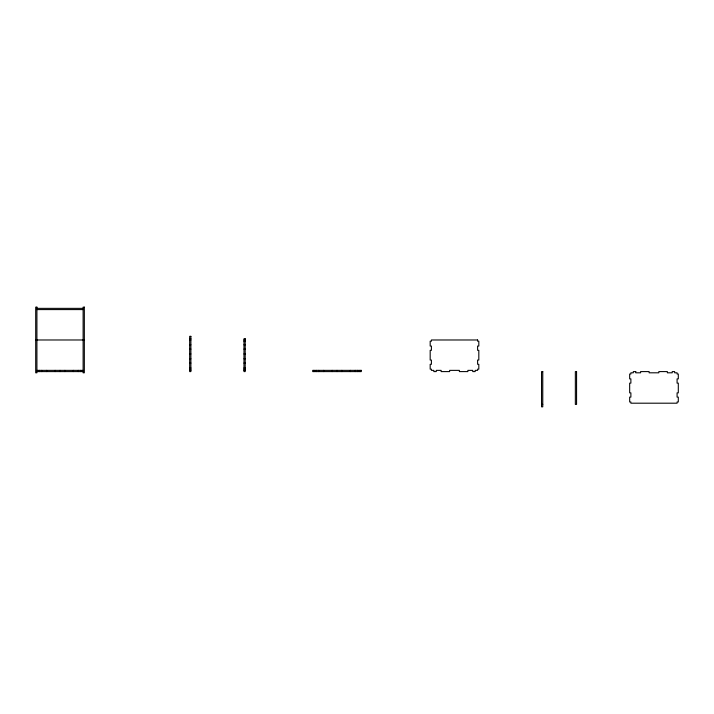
<?xml version="1.0" encoding="UTF-8"?>
<svg xmlns="http://www.w3.org/2000/svg" width="714" height="714" viewBox="0 0 714 714"><rect width="100%" height="100%" fill="white"/><g stroke="black" fill="none" stroke-linecap="round" stroke-linejoin="round"><path stroke-width="1.07" d="M36.914 308.368L83.119 308.368M36.914 309.581L83.119 309.581M189.665 338.766L190.879 338.766M35.7 339.98L84.332 339.98M189.665 339.98L190.879 339.98M243.983 339.98L245.197 339.98M243.983 341.194L245.197 341.194M189.665 344.844L190.879 344.844M243.983 344.844L245.197 344.844M189.665 349.101L190.879 349.101M243.983 349.101L245.197 349.101M189.665 353.957L190.879 353.957M243.983 353.957L245.197 353.957M189.665 358.821L190.879 358.821M243.983 358.821L245.197 358.821M189.665 363.078L190.879 363.078M243.983 363.078L245.197 363.078M189.665 367.942L190.879 367.942M243.983 367.942L245.197 367.942M189.665 369.156L190.879 369.156M243.983 369.156L245.197 369.156M36.914 370.37L83.119 370.37M189.665 370.37L190.879 370.37M243.983 370.37L245.197 370.37M36.914 371.592L83.119 371.592M541.551 404.419L542.765 404.419M360.115 370.37L360.115 371.592M357.678 370.37L357.678 371.592M355.251 370.37L355.251 371.592M350.387 370.37L350.387 371.592M341.872 370.37L341.872 371.592M337.017 370.37L337.017 371.592M332.153 370.37L332.153 371.592M323.638 370.37L323.638 371.592M318.774 370.37L318.774 371.592M316.347 370.37L316.347 371.592M313.91 370.37L313.91 371.592M80.682 370.37L80.682 371.592M78.254 370.37L78.254 371.592M73.39 370.37L73.39 371.592M64.876 370.37L64.876 371.592M60.012 370.37L60.012 371.592M55.156 370.37L55.156 371.592M46.642 370.37L46.642 371.592M41.778 370.37L41.778 371.592M39.35 370.37L39.35 371.592M36.914 307.154L35.7 307.154L35.7 372.806L36.914 372.806L36.914 307.154M84.332 307.154L83.119 307.154L83.119 372.806L84.332 372.806L84.332 307.154M190.879 336.33L189.665 336.33L189.665 371.592L190.879 371.592L190.879 336.33M245.197 338.766L243.983 338.766L243.983 371.592L245.197 371.592L245.197 338.766M477.604 339.98L431.408 339.98L431.408 341.194L430.185 341.194L430.185 346.058L431.408 346.058L431.408 350.315L430.185 350.315L430.185 360.043L431.408 360.043L431.408 364.292L430.185 364.292L430.185 369.156L431.408 369.156L431.408 370.37L433.835 370.37L433.835 371.592L436.263 371.592L436.263 370.37L441.127 370.37L441.127 371.592L449.642 371.592L449.642 370.37L459.37 370.37L459.37 371.592L467.875 371.592L467.875 370.37L472.739 370.37L472.739 371.592L475.176 371.592L475.176 370.37L477.604 370.37L477.604 369.156L478.817 369.156L478.817 364.292L477.604 364.292L477.604 360.043L478.817 360.043L478.817 350.315L477.604 350.315L477.604 346.058L478.817 346.058L478.817 341.194L477.604 341.194L477.604 339.98M361.329 370.37L312.696 370.37L312.696 371.592L361.329 371.592L361.329 370.37M542.765 371.592L541.551 371.592L541.551 406.846L542.765 406.846L542.765 371.592M576.564 371.592L575.35 371.592L575.35 404.419L576.564 404.419L576.564 371.592M635.746 371.592L633.318 371.592L633.318 372.806L630.881 372.806L630.881 374.02L629.668 374.02L629.668 378.884L630.881 378.884L630.881 383.141L629.668 383.141L629.668 392.861L630.881 392.861L630.881 397.118L629.668 397.118L629.668 401.982L630.881 401.982L630.881 403.196L677.086 403.196L677.086 401.982L678.3 401.982L678.3 397.118L677.086 397.118L677.086 392.861L678.3 392.861L678.3 383.141L677.086 383.141L677.086 378.884L678.3 378.884L678.3 374.02L677.086 374.02L677.086 372.806L674.65 372.806L674.65 371.592L672.222 371.592L672.222 372.806L667.358 372.806L667.358 371.592L658.844 371.592L658.844 372.806L649.124 372.806L649.124 371.592L640.61 371.592L640.61 372.806L635.746 372.806L635.746 371.592"/></g></svg>
